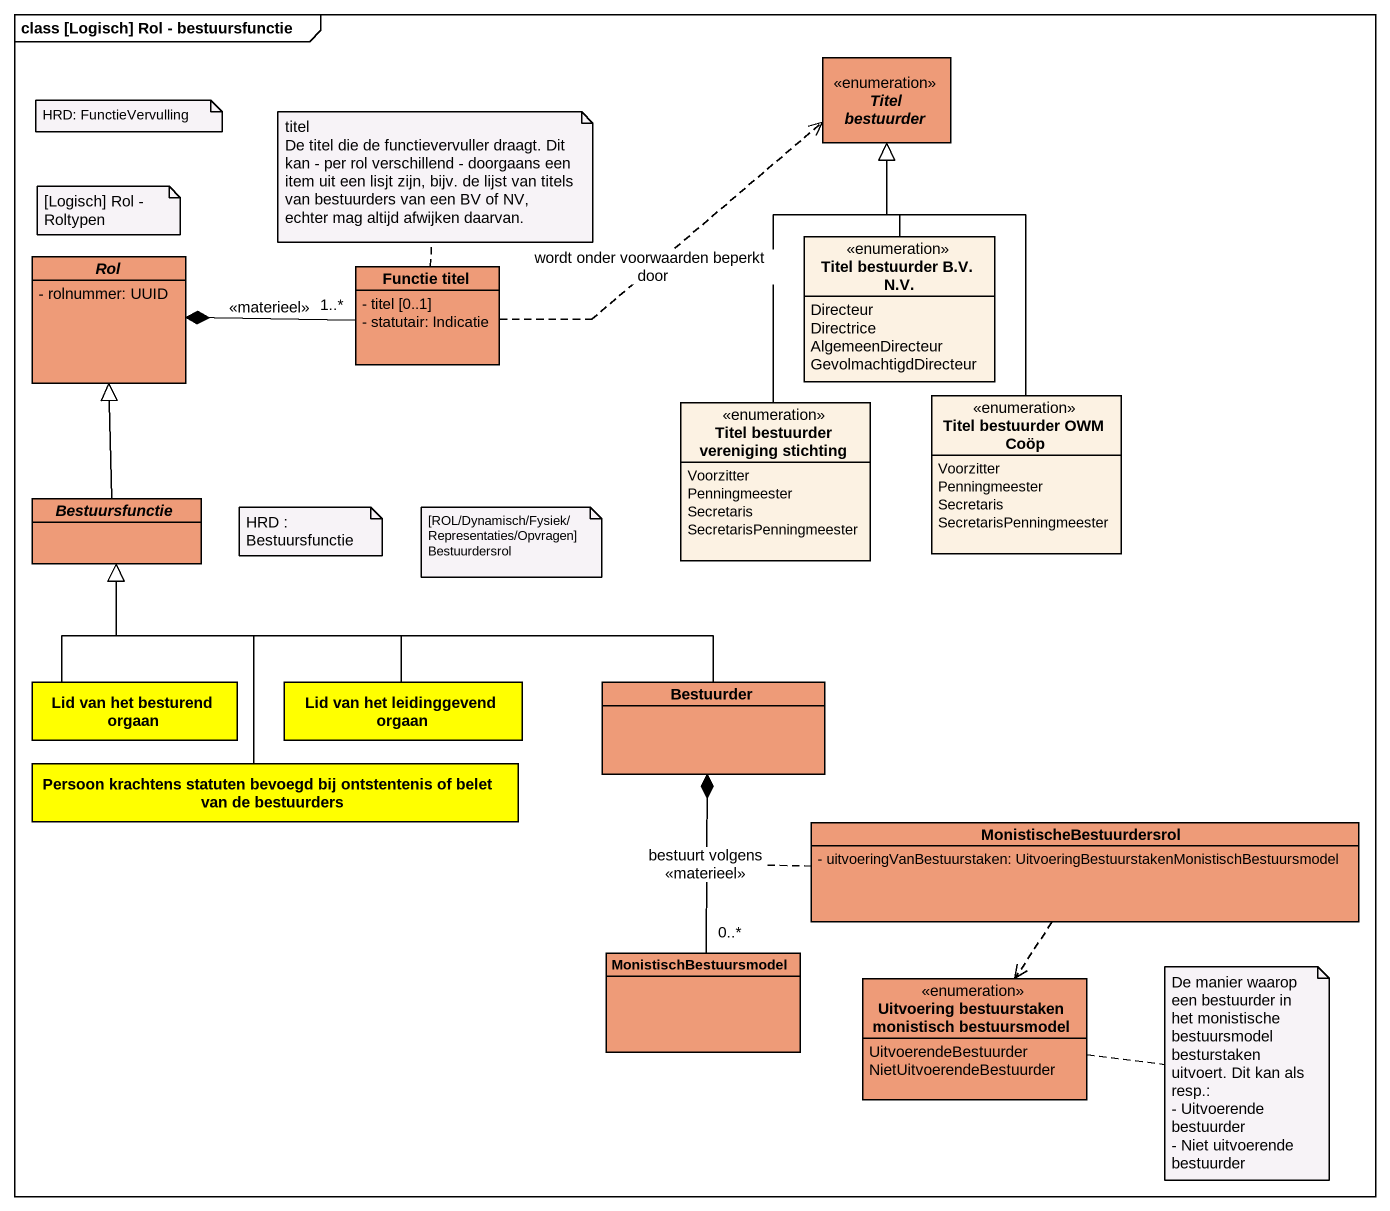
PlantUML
@startuml
mainframe class [Logisch] Rol - bestuursfunctie
hide circle
hide empty members
skinparam classAttributeIconSize 0
enum "Titel bestuurder" as Titel_bestuurder #EE9B78
abstract class Rol #EE9B78 {
  - rolnummer: UUID
}
class "Functie titel" as Functie_titel #EE9B78 {
  - titel [0..1]
  - statutair: Indicatie
}
enum "Titel bestuurder B.V. N.V." as Titel_bestuurder_B_V_N_V {
  Directeur
  Directrice
  AlgemeenDirecteur
  GevolmachtigdDirecteur
}
enum "Titel bestuurder OWM Coöp" as Titel_bestuurder_OWM_Coöp {
  Voorzitter
  Penningmeester
  Secretaris
  SecretarisPenningmeester
}
enum "Titel bestuurder vereniging stichting" as Titel_bestuurder_vereniging {
  Voorzitter
  Penningmeester
  Secretaris
  SecretarisPenningmeester
}
abstract class Bestuursfunctie #EE9B78
class "Lid van het besturend orgaan" as Lid_van_het_besturend_orgaan #FFFF00
class "Lid van het leidinggevend orgaan" as Lid_van_het_leidinggevend #FFFF00
class Bestuurder #EE9B78
class "Persoon krachtens statuten bevoegd bij ontstentenis of belet van de bestuurders" as Persoon_krachtens_statuten #FFFF00
class MonistischeBestuurdersrol #EE9B78 {
  - uitvoeringVanBestuurstaken: UitvoeringBestuurstakenMonistischBestuursmodel
}
class MonistischBestuursmodel #EE9B78
enum "Uitvoering bestuurstaken monistisch bestuursmodel" as Uitvoering_bestuurstaken #EE9B78 {
  UitvoerendeBestuurder
  NietUitvoerendeBestuurder
}
Functie_titel .right.> Titel_bestuurder : wordt onder voorwaarden beperkt door
Functie_titel "1..*" -left-* Rol : <<materieel>>
Titel_bestuurder_B_V_N_V -up-|> Titel_bestuurder
Titel_bestuurder_OWM_Coöp -up-|> Titel_bestuurder
Titel_bestuurder_vereniging -up-|> Titel_bestuurder
Bestuursfunctie -up-|> Rol
Lid_van_het_besturend_orgaan -up-|> Bestuursfunctie
Lid_van_het_leidinggevend -up-|> Bestuursfunctie
Bestuurder -left-|> Bestuursfunctie
Persoon_krachtens_statuten -up-|> Bestuursfunctie
MonistischeBestuurdersrol ..> Uitvoering_bestuurstaken
MonistischBestuursmodel "0..*" -up-* Bestuurder : bestuurt volgens\n<<materieel>>
(MonistischBestuursmodel, Bestuurder) .. MonistischeBestuurdersrol
note as N1
  HRD: FunctieVervulling
end note
note top of Functie_titel
  titel
  De titel die de functievervuller draagt. Dit kan - per rol verschillend - doorgaans een item uit een lisjt zijn, bijv. de lijst van titels van bestuurders van een BV of NV, echter mag altijd afwijken daarvan.
end note
note as N3
  [Logisch] Rol - Roltypen
end note
note as N4
  HRD : Bestuursfunctie
end note
note as N5
  [ROL/Dynamisch/Fysiek/Representaties/Opvragen] Bestuurdersrol
end note
note right of Uitvoering_bestuurstaken
  De manier waarop een bestuurder in het monistische bestuursmodel besturstaken uitvoert. Dit kan als resp.:
  - Uitvoerende bestuurder
  - Niet uitvoerende bestuurder
end note
@enduml
